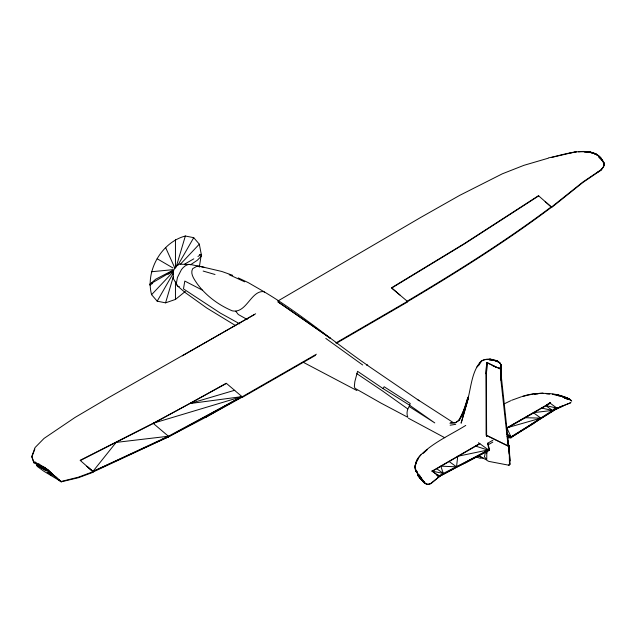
<?xml version="1.0" encoding="UTF-8"?>
<svg xmlns="http://www.w3.org/2000/svg" width="636" height="636" viewBox="0 0 636 636"><rect width="100%" height="100%" fill="white"/><g stroke="black" fill="none" stroke-linecap="round" stroke-linejoin="round"><path stroke-width="0.95" d="M486.802 453.142L486.818 451.56L486.723 460.329L488.838 461.394L508.832 465.218L510.072 464.026L509.205 445.788L508.601 446.138L486.572 435.294M492.844 440.247L487.828 443.149L487.804 444.993L492.82 442.1M509.46 464.375L510.072 464.026L508.832 465.218L509.46 464.375L509.205 445.788M486.58 436.296L486.413 373.769L487.136 362.568L500.532 369.158L508.752 445.757L508.14 446.114L486.119 435.27L485.96 373.745L486.683 362.536L496.557 367.393L492.463 365.573M508.005 437.711L510.931 437.894L510.947 436.884L506.892 427.829L549.925 403.073M485.96 373.745L486.683 362.536M486.413 373.769L487.136 362.568M448.952 461.394L456.521 466.848L457.737 456.274L488.424 449.883L439.007 476.658L439.023 476.133L443.3 473.438L488.48 450.264L475.394 446.011L432.075 471.109L443.3 473.438L440.82 466.14L456.521 466.848L465.791 462.785L488.4 450.574L439.007 476.658L437.282 475.768M508.14 446.114L500.937 380.312L500.866 368.96L499.347 367.815M555.403 407.938L557.08 408.797L557.112 408.264L549.663 402.842L546.014 405.744L507.17 427.988L533.62 412.836M510.04 435.962L510.923 437.576L556.794 408.638L556.826 408.097L545.728 405.577L552.461 410.419L556.794 408.638L553.932 408.9M87.132 466.411L93.126 471.689L93.087 472.286L78.371 477.739L61.072 481.865L49.203 471.173L33.962 462.531L31.8 456.37L35.075 447.553L44.043 438.411L74.992 417.478L109.662 397.031L254.138 314.717M551.181 206.907L551.142 207.511C505.215 242.046 456.433 272.55 407.08 301.901L407.127 301.233C456.489 271.914 505.23 241.386 551.181 206.907L545.187 201.636M584.23 151.805C592.919 151.034 602.061 155.812 604.2 164.676L603.508 166.886L601.084 169.74L582.894 182.015L551.46 207.074L551.42 207.67L582.862 182.484L601.028 170.13L603.508 166.886L604.2 164.676C597.029 141.502 563.655 155.256 548.653 157.823M234.811 390.488L226.233 383.238L189.655 403.59L241.911 396.625L241.863 397.293L205.197 417.598L168.357 436.876L92.8 472.127L92.84 471.522L80.136 460.321L153.125 423.266L189.655 403.59L234.525 390.321L242.189 396.785L242.141 397.452L315.377 355.421M551.46 207.074L538.469 195.705L464.36 243.58L391.458 287.846L407.414 301.392L407.366 302.068L336.698 343.098M86.854 466.252L92.84 471.522L168.357 436.876L168.413 436.24L153.125 423.266L241.911 396.625L205.197 417.598L207.423 415.618M173.461 271.715L173.175 278.33L177.77 286.208L185.156 292.528L206.708 307.983L235.718 325.68M409.218 406.539L410.22 403.478L384.128 386.736L383.118 388.62L409.377 405.084L434.778 422.908L409.218 406.539C406.984 409.544 406.325 413.837 407.835 417.303L380.964 403.089L354.999 388.31L354.332 386.577L354.856 381.568L357.567 371.321L383.118 388.62M597.236 172.467L601.028 170.13L603.572 166.529M185.346 291.423L175.457 299.421L165.575 302.839L157.187 301.178L151.591 294.683C145.167 270.896 161.472 242.316 185.346 236.012L193.726 237.673L199.322 244.168L201.294 254.511L199.322 267.12M56.938 478.344C52.2 473.892 46.619 467.77 40.155 465.552L39.36 466.029M58.631 479.973L58.687 479.631C53.241 475.172 48.249 470.584 42.787 466.244L44.059 468.175C46.706 468.303 49.266 470.29 49.998 472.866L61.128 481.484L78.403 477.175L93.126 471.689M603.826 162.323L604.144 165.026L603.826 162.323L598.73 157.299M418.313 457.904C415.594 461.855 414.235 466.919 415.92 471.546C413.782 465.528 416.612 459.128 420.897 454.82C433.76 442.195 450.59 434.817 465.759 425.42M415.952 462.356L414.934 467.031L415.92 471.546M416.095 462.817L415.054 467.436C415.213 462.785 417.653 458.19 420.897 454.82M487.828 443.149L489.569 449.962L488.687 450.741L488.71 450.05L478.479 442.72M510.923 437.576L552.461 410.419L556.826 408.097M485.626 451.743L484.409 456.775L486.087 458.834L485.936 459.645L478.264 455.591M465.624 406.134C471.34 391.601 470.266 372.911 481.166 361.129C486.596 357.782 492.805 360.302 498.417 361.582L500.969 364.42L501.327 368.991L497.01 367.425M465.997 406.643L468.279 398.192L461.108 423.186L465.743 407.581M464.352 409.934L467.985 397.142L462.189 414.998L459.105 420.046L465.21 407.008M165.575 302.839L173.262 276.851M176.554 265.713L185.346 236.012M34.813 449.167L31.856 456.99L33.954 463.064M465.274 407.024L462.189 414.998L458.85 420.404L454.978 423.004L449.875 423.186M416.532 461.982L418.297 458.651M157.187 301.178L173.485 272.86M177.929 265.132L193.726 237.673M522.379 396.474L534.693 393.644C546.809 392.905 561.962 393.183 571.716 401.165M175.123 267.851L176.442 265.729M174.654 268.384L176.18 265.967L178.12 264.846M481.15 361.781L478.94 365.151L476.762 367.115M459.105 420.046L460.798 417.669M510.931 437.894L511.28 437.425L507.123 434.324M438.323 474.909L439.007 476.658L440.184 475.124M33.962 462.531L34.257 462.173L36.284 463.604L36.014 463.906L34.257 462.173M52.375 474.408L48.161 470.465L48.455 470.139M151.591 294.683L172.73 272.311M180.234 264.377L199.322 244.168M479.242 363.14C483.885 357.496 492.59 358.545 498.417 361.582L489.8 359.101L498.417 361.582M423.163 453.428L427.368 449.596M488.687 450.741L489.513 449.58L488.71 450.05M176.736 266.508C174.375 268.074 172.658 271.119 173.445 273.981M439.007 476.658L443.3 473.438L436.566 468.605M459.717 419.903L455.845 422.503L450.733 422.686M190.466 264.815L197.271 260.283L201.62 255.958L201.254 254.36L199.37 254.607M538.748 195.864L464.646 243.739L391.736 288.013L400.028 295.096M168.023 274.362L173.62 270.793M550.204 403.232L546.014 405.744L550.291 402.604L549.663 402.842M556.794 408.638L510.947 436.884L506.94 434.014M277.868 301.003L420.897 217.337L459.78 195.324L502.376 173.795L523.881 165.344L548.272 158.189M335.832 342.963L407.414 301.392M152.664 283.425L149.77 285.103L150.128 284.101L155.788 279.164L173.445 269.998M149.627 284.34L172.96 270.872M184.623 264.131L193.789 258.844M197.955 256.435L201.294 254.511M501.136 376.146L500.619 376.448L500.937 380.312M475.394 446.011L479.616 443.578M479.902 443.737L432.353 471.268M182.325 355.858L255.648 313.771M242.189 396.785L316.362 354.212M226.519 383.397L153.403 423.433L80.414 460.48M162.784 438.983L168.357 436.876L241.911 396.625L168.413 436.24L92.84 471.522L116.118 442.402L168.413 436.24M557.112 408.264L570.794 402.683L557.112 408.264L562.908 405.696M504.618 403.653L510.708 400.72M557.08 408.797L562.892 406.173M39.583 465.751L41.634 467.047L44.345 467.341L48.161 470.465M426.494 484.076L424.991 483.392L422.065 479.353L421.191 479.385L417.765 475.044L424.268 482.811L427.821 484.409L431.105 483.543L439.341 476.579L431.876 470.918L439.023 476.133M511.575 400.298L521.56 396.697M522.402 396.443L527.475 394.877L534.693 393.644M232.689 275.332L221.821 271.477L199.155 266.158L196.953 266.206L192.629 268.702C189.918 273.925 194.33 279.387 197.096 283.616C205.929 295.7 218.569 305.065 232.275 310.837C246.522 313.802 250.894 290.334 263.821 291.614C300.47 313.278 332.731 341.349 367.743 365.446L366.654 364.818L417.303 399.392L453.182 422.527M506.892 427.829L540.902 418.13L533.342 412.677L552.461 410.419L541.475 408.026M552.008 157.323L569.745 153.196M570.667 153.006L572.527 152.632M574.38 152.25L576.232 151.869L570.039 152.847M165.471 437.393L168.357 436.876M450.137 425.222L455.734 424.315M552.461 394.24L557.001 394.853L564.625 397.047L552.605 394.304M538.175 393.819L534.55 393.891L542.993 393.024M151.591 271.731L172.595 269.704M534.55 393.891L538.12 393.644M179.137 264.171L190.347 264.473L204.299 267.351M578.506 151.909C585.319 151.487 592.863 151.479 598.595 155.725L598.754 156.051M492.638 360.095L489.577 360.079L489.227 359.435M546.221 393.803L549.743 393.875L547.055 393.668M587.64 151.877L591.734 152.481M524.557 417.693L540.902 418.13L532.61 424.212L510.994 437.266L507.051 436.495M436.829 475.37L439.341 476.579L430.262 483.821L427.821 484.409L424.991 483.392L419.267 475.156L418.035 474.814L416.159 470.926L415.062 466.8M416.159 470.926L416.66 470.99L418.432 474.853L424.991 483.392L418.011 475.593L424.268 482.811M571.351 400.442L567.519 398.096L563.894 397.444L563.806 396.951L557.001 394.853L556.421 394.877L556.58 395.592M566.811 398.891L570.261 399.519L560.96 396.133M564.72 398.311L570.261 399.519L562.598 396.769L567.519 398.096L564.148 396.904L556.421 394.877L558.654 395.846M596.091 154.119L589.858 152.386L583.951 151.591C590.041 151.805 596.361 153.252 600.821 157.768M177.77 286.208L179.328 286.621M203.154 271.055L215.016 274.498M590.892 152.457L595.566 153.848L598.595 155.725M567.479 398.987L563.894 397.444L570.261 399.519M477.024 457.212L480.045 458.23L483.129 457.928L479.313 456.298M564.148 396.904L568.997 398.692M229.183 274.72L244.709 281.82M238.262 277.9L248.294 282.654L263.821 291.614L264.576 292.536M496.247 361.176L499.999 362.965L501.271 365.931L500.993 369.182L500.969 364.42M303.118 362.21L356.955 390.568M408.503 418.273L444.803 437.743M202.137 290.008L184.806 281.064L183.478 288.895L220.31 313.087L239.812 323.899M566.732 397.858L569.125 399.177M247.237 319.51L238.285 314.494L235.773 311.211M157.187 258.765L172.968 267.971M35.036 461.927L44.059 468.175M593.531 153.26L597.125 154.826L601.171 158.396L603.779 162.633M356.788 373.634L382.204 390.735L407.771 408.924M38.558 463.652L47.636 470.195M325.799 338.408L362.671 364.977M37.055 466.275L43.971 471.316L61.453 481.802L58.687 479.631M417.303 399.392L419.124 400.815M497.002 360.739L499.999 362.965M51.882 473.939L54.211 475.792M422.527 480.888L419.919 478.002L424.991 483.392L422.932 481.524L422.065 479.353M423.552 482.08L418.011 475.593L424.14 482.319L423.592 481.19M422.797 480.959L421.334 479.751M40.155 465.552L41.634 467.047M55.348 476.277L56.986 478.034M421.589 479.21L419.267 475.156L421.589 479.21L418.035 474.814L416.66 470.99M419.116 476.69L420.499 478.55M418.432 474.853L419.951 476.944M44.345 467.341L44.902 468.191M41.427 465.711L42.127 466.824M165.575 247.428L174.669 267.669M176.808 285.159L176.291 283.624L177.468 277.407L181.459 269.6A11.297 6.519 -60 0 1 190.347 264.465M488.082 445.876L489.497 450.272M510.112 460.79L508.601 446.138L509.15 454.136M507.695 441.368L508.498 445.963L508.307 441.01M508.951 445.995L509.237 448.992M602.141 159.453L602.181 160.558M486.516 409.64L486.572 436.161M175.457 239.438L175.457 266.524M175.457 282.002L175.457 299.421M500.866 368.96L500.619 376.448L500.866 368.96M41.388 467.714L36.483 465.131L46.269 470.759L41.388 467.714M291.161 310.869L277.924 301.846L330.434 338.36L291.161 310.869M51.158 475.028L47.159 471.936L51.158 475.028"/></g></svg>
